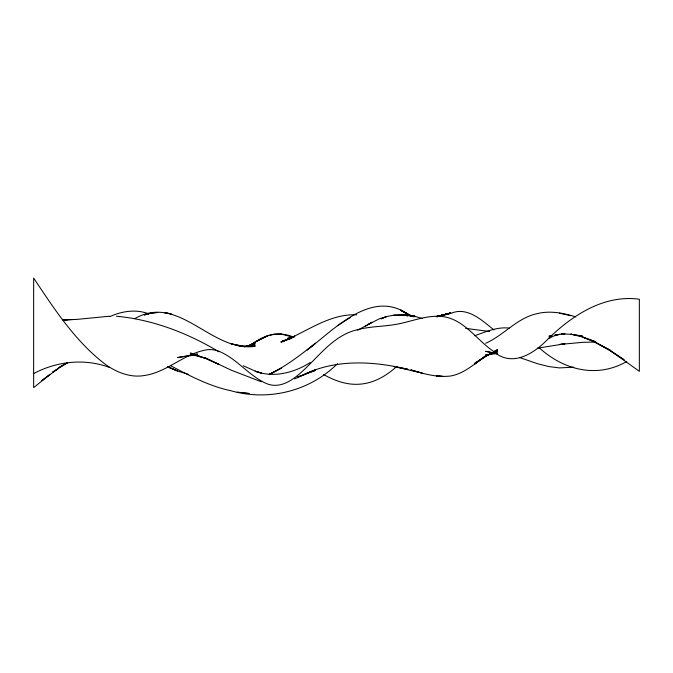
<?xml version="1.0" encoding="UTF-8"?>
<svg xmlns="http://www.w3.org/2000/svg" width="673" height="673" viewBox="0 0 673 673"><rect width="100%" height="100%" fill="white"/><g stroke="black" fill="none" stroke-linecap="round" stroke-linejoin="round"><path stroke-width="1.01" d="M396.313 366.819C387.917 374.432 377.94 380.666 366.785 383.156A49.306 49.306 0 0 1 355.428 384.317C344.139 384.182 333.396 379.959 323.629 374.583M337.493 363.656C309.757 391.223 268.603 401.377 231.117 390.811C209.732 386.277 190.223 376.098 171.068 365.919M413.289 316.815L400.814 310.303L410.328 315.763L400.814 310.102L407.964 314.266C371.807 288.751 334.296 329.375 307.166 350.019L315.528 343.18C300.898 354.654 286.134 366.263 269.293 374.365L281.112 368.24L269.293 374.306M248.303 346.444L255.126 341.985L267.475 335.861L255.126 342.111C266.373 333.993 280.919 331.436 293.739 337.24M337.493 325.682L350.625 317.303M250.011 345.485L255.126 342.263L247.782 346.183M357.666 330.292L371.95 322.274L365.515 326.161M367.929 324.689L379.185 318.851L386.428 316.697L380.994 318.834L386.428 316.63L393.663 315.166L400.814 315.359L393.663 315.351L400.814 314.813L407.964 315.83L400.814 314.922L407.964 315.317L415.064 316.377L422.164 318.489M310.211 362.554C294.025 372.817 273.701 378.133 255.126 371.244L261.301 373.019L255.126 371.042L243.197 365.742M67.468 362.966L58.543 367.803L67.468 362.562L52.536 372.228L58.543 368.333L41.768 380.657L49.962 374.474L33.65 387.623L33.65 278.067C54.294 308.957 75.082 341.161 104.946 364.034C116.336 372.379 130.663 378.117 144.947 375.416C167.855 371.875 184.898 352.896 207.78 349.657A25.927 25.927 0 0 1 219.146 351.323C236.374 358.532 247.908 374.508 264.573 382.685C282.18 391.77 298.476 375.433 310.001 363.942C323.326 350.658 336.492 335.238 355.428 330.233C368.989 326.279 383.265 326.733 397.07 324.184C412.137 321.374 426.892 314.829 442.498 316.546C463.865 319.221 476.105 339.268 492.611 350.717C511.85 368.476 534.648 353.367 549.168 337.812C573.186 314.771 604.522 294.446 639.35 299.241L639.35 371.345L610.175 350.448L624.115 359.811L610.175 350.81L595.773 342.549L610.175 350.153L595.773 342.675L582.675 337.055L595.773 341.8L582.675 337.114L570.83 334.102L582.675 336.222L570.83 334.304L561.475 333.85M626.807 361.502C596.774 378.605 563.646 370.108 538.989 347.588M548.932 338.368L554.039 335.894L559.398 334.363L564.967 333.875L561.257 333.791M33.65 373.591C56.591 361.292 85.059 358.12 109.573 367.525M247.782 346.469L255.126 343.003L246.865 346.317M134.793 318.64C179.161 293.066 211.238 352.593 255.126 346.334L243.197 346.2L237.157 345.442L243.197 346.233L231.117 343.836L243.197 346.343L255.126 345.35L249.161 346.259M109.707 316.68C121.796 311.145 136.123 308.873 148.783 313.896M294.707 378.865L315.528 369.637M491.105 353.754L485.662 356.177L474.726 363.336L490.196 353.678L485.662 356.185L474.726 363.984L485.662 355.832C474.717 363.597 464.269 373.616 450.582 376.005C437.046 377.696 423.637 373.767 410.799 369.881L422.164 373.078L393.663 366.499L407.964 369.309C373.894 361.191 337.434 358.919 304.886 374.045L315.528 370.36L297.483 377.048L304.886 374.432M494.731 352.147L497.448 350.936L494.731 352.046M485.662 343.297C503.884 335.272 517.133 317.816 537.332 313.601C550.085 310.446 563.343 312.995 575.642 316.848M491.105 353.527L485.662 355.739L492.535 353.569M451.011 313.332C467.323 306.265 482.188 320.533 493.982 329.963M474.726 335.709C485.755 331.797 497.196 326.708 509.167 328.079M450.582 312.861L443.482 315.368L450.582 312.928L436.373 316.689L450.582 313.122L436.373 316.503L443.482 315.208L436.373 316.47M248.169 346.166L255.126 343.903L244.19 346.898M290.82 338.578L281.112 341.817L294.707 336.416L281.112 341.96L294.707 336.155L281.112 342.086C306.022 332.47 328.66 313.702 356.656 314.804M494.504 352.946L497.448 352.013L494.504 352.719M287.909 339.327L290.82 338.46M267.475 335.793L274.29 334.069L281.112 334.018M487.631 354.36L485.662 354.831L497.448 353.527L485.662 351.323L497.448 353.88M190.392 355.63L197.542 354.057L177.436 357.573L190.392 355.63L197.542 355.344L195.498 355.041M537.332 348.202L564.967 343.794L559.398 344.483L582.675 342.33L594.772 342.035M573.791 367.189L559.398 367.904L548.932 366.583L537.332 363.664L519.85 357.615M72.356 319.557L63.069 320.012L77.075 319.372L109.573 316.217M400.814 315.301L407.964 315.242L415.064 316.386L407.964 315.317L400.814 315.107L407.964 315.242L415.064 316.419L407.964 315.309M291.796 338.124L287.909 338.107L291.796 338.174M62.513 319.582L67.468 319.751M116.412 316.243C152.729 319.549 187.86 333.118 218.994 351.836M489.591 331.478L465.607 328.374M243.197 392.99L249.161 393.478L237.157 392.09M192.436 354.578L190.392 354.276L204.584 358.036L218.994 364.48L204.584 357.573L231.117 370.133L261.301 381.784M559.398 313.181L570.83 315.679M415.064 316.621L407.964 315.115L414.046 316.546M407.964 315.242L415.064 316.503M281.112 334.052L293.739 337.366M188.398 374.314L177.436 371L168.2 366.962M415.064 316.781L407.964 314.627L412.398 316.529M197.012 355.378L204.584 358.036L197.012 355.403M167.274 366.869L177.436 370.865L168.2 366.92M407.964 314.215L410.328 316.066M497.448 349.691L493.822 351.685L497.448 349.691M443.482 314.644L437.265 316.756L443.482 314.703L450.582 313.433L443.482 314.644M150.836 313.122L144.342 314.989L150.836 313.13L157.793 312.457L150.836 313.122M551.784 335.726L548.932 336.231L551.784 335.734M559.398 334.363L554.645 335.213L559.398 334.405M443.482 376.476L436.373 375.837L443.482 376.485M171.068 313.904L164.506 312.617L171.068 313.904M194.177 354.377L190.392 353.047L194.177 354.393"/></g></svg>
